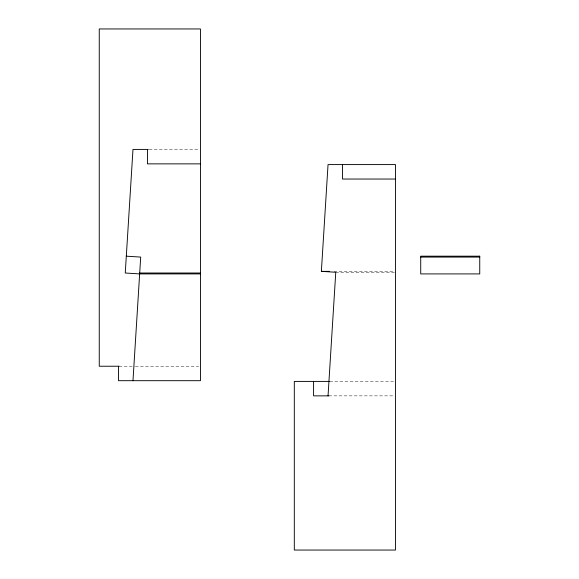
<?xml version="1.0" encoding="UTF-8"?>
<svg xmlns="http://www.w3.org/2000/svg" width="579" height="579" viewBox="0 0 579 579"><rect width="100%" height="100%" fill="white"/><g stroke="black" fill="none" stroke-linecap="round" stroke-linejoin="round"><path stroke-width="0.43" stroke-dasharray="2.9 2.17" d="M149.172 149.411L198.64 149.411M334.025 271.356L394.596 271.356M335.769 272.26L394.61 272.26M119.129 366.232L134.487 366.232M135.392 366.232L198.64 366.232M329.791 381.409L394.596 381.409M328.886 395.862L394.596 395.862"/><path stroke-width="0.87" d="M132.982 380.685L140.704 257.083L126.309 256.179M328.04 395.862L335.769 272.26L321.367 271.356L328.04 164.588L395.5 164.588L395.5 550.05L294.313 550.05L294.313 381.409L329.545 381.409M148.275 149.411L132.982 149.411L125.259 273.013L139.655 273.91L200.435 273.91M200.435 163.864L147.435 163.864L147.435 149.411M395.5 179.041L342.5 179.041L342.5 164.588M420.723 257.083L479.745 257.083M321.367 271.356L329.502 271.356M139.575 273.013L200.435 273.013M119.129 366.232L99.255 366.232L99.255 28.95L200.435 28.95L200.435 380.685L118.529 380.685L118.529 366.232M328.886 395.862L313.586 395.862L313.586 381.409M479.745 256.179L420.723 256.179L420.723 273.91L479.745 273.91L479.745 256.179"/></g></svg>
